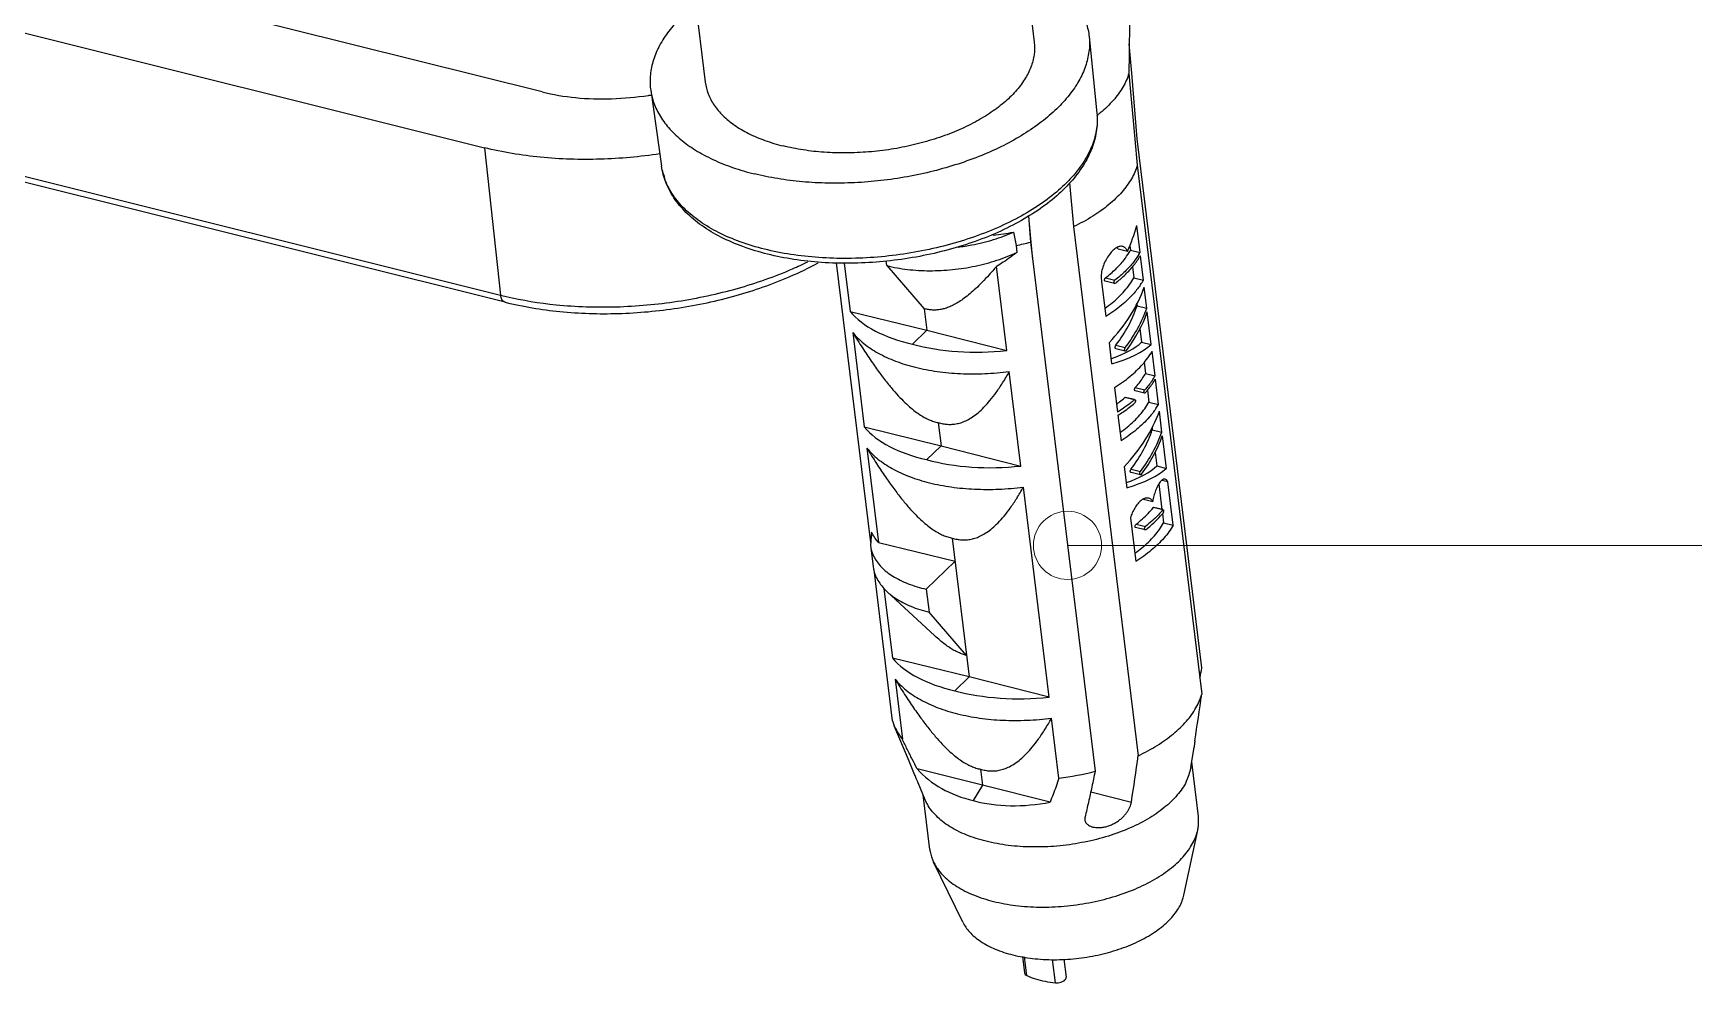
# Model space of a CAD drawing. Header units: millimetres. Extents: x 3559 to 4719, y 1270 to 1649.
# Drawn here: x 4456.66 to 4482.22, y 1270.24 to 1284.86 of the extents above; entities that cross this region are included whole.
import ezdxf

# ---------------------------------------------------------------- set-up
doc = ezdxf.new("R2010")
doc.units = ezdxf.units.MM
doc.layers.get('0').update_dxf_attribs({"linetype": 'CONTINUOUS'})
doc.styles.add('longtou', font='romand.shx', dxfattribs={"width": 0.8, "bigfont": 'fangsong.shx'})
doc.dimstyles.new('YanXiu', dxfattribs={"dimtxt": 2.5, "dimasz": 2.2, "dimexe": 1, "dimexo": 0, "dimgap": 0.66, "dimtad": 0, "dimzin": 0, "dimdsep": 46, "dimtxsty": 'longtou', "dimblk": 'CLOSEDBLANK', "dimcen": 0, "dimclrd": 3, "dimclre": 3, "dimclrt": 7, "dimadec": 0, "dimazin": 0, "dimtfac": 1, "dimtdec": 4, "dimtofl": 0, "dimtmove": 0, "dimatfit": 3, "dimldrblk": 'CLOSEDBLANK', "dimfxl": 0, "dimtolj": 1, "dimtzin": 0, "dimlwd": 0, "dimlwe": 0, "dimarcsym": 0})

# ---------------------------------------------------------------- blocks, each defined once
blk = doc.blocks.new('_ClosedBlank')
at = {"color": 0, "linetype": 'ByBlock', "lineweight": -2}
for p, q in [((-1, 0.167), (0, 0)), ((-1, 0.167), (-1, -0.167)), ((0, 0), (-1, -0.167))]:
    blk.add_line(p, q, dxfattribs=at)
blk = doc.blocks.new('*U86')
at = {"color": 7, "linetype": 'Continuous'}
for p, q in [((35.284, 16.13), (-33.29, 33.226)), ((-34.335, 32.215), (34.239, 15.119)), ((-33.799, 29.486), (34.531, 12.45)), ((34.614, 12.322), (-33.716, 29.357)), ((43.89, 19.541), (44.196, 17.031)), ((37.934, 18.814), (38.24, 16.304)), ((45.191, 17.128), (45.331, 15.747)), ((45.962, 16.468), (45.917, 17.002)), ((45.91, 16.463), (46.019, 15.276)), ((46.063, 15.28), (45.962, 16.468)), ((37.251, 16.159), (37.447, 14.785)), ((34.239, 15.119), (34.531, 12.45)), ((46.019, 15.276), (46.062, 14.803)), ((47.232, 5.7), (46.063, 15.28)), ((46.062, 14.803), (47.231, 5.224)), ((44.912, 13.691), (44.84, 14.485)), ((44.09, 13.883), (44.13, 13.41)), ((43.456, 13.536), (43.432, 13.542)), ((43.455, 13.553), (43.456, 13.536)), ((43.82, 13.59), (43.869, 13.349)), ((44.102, 13.743), (44.136, 13.41)), ((46.082, 4.112), (44.912, 13.691)), ((46.112, 13.22), (46.052, 13.709)), ((43.869, 13.349), (43.884, 13.223)), ((44.13, 13.41), (45.299, 3.83)), ((44.136, 13.41), (44.168, 13.097)), ((45.885, 13.24), (45.716, 13.282)), ((45.928, 13.343), (45.938, 13.263)), ((45.938, 13.263), (46.112, 13.22)), ((41.235, 7.973), (40.617, 13.034)), ((40.756, 13.03), (40.863, 12.155)), ((41.526, 12.984), (41.516, 13.067)), ((41.526, 12.984), (42.206, 12.203)), ((43.698, 11.448), (43.512, 12.969)), ((45.974, 12.964), (45.999, 12.763)), ((46.173, 12.72), (46.119, 13.164)), ((45.417, 12.696), (45.494, 12.063)), ((45.652, 12.662), (45.481, 12.704)), ((45.488, 12.764), (45.658, 12.721)), ((45.999, 12.763), (46.173, 12.72)), ((46.235, 12.214), (46.188, 12.593)), ((40.863, 12.155), (42.253, 11.816)), ((42.206, 12.203), (42.253, 11.816)), ((46.056, 12.295), (46.06, 12.257)), ((46.06, 12.257), (46.235, 12.214)), ((46.315, 11.557), (46.243, 12.146)), ((40.91, 11.773), (41.118, 10.063)), ((41.992, 11.563), (42.253, 11.816)), ((42.253, 11.816), (43.698, 11.448)), ((46.111, 11.846), (46.141, 11.6)), ((45.552, 11.587), (45.598, 11.205)), ((45.675, 11.542), (45.845, 11.499)), ((45.845, 11.437), (45.675, 11.48)), ((46.141, 11.6), (46.315, 11.557)), ((46.384, 10.987), (46.33, 11.433)), ((46.185, 11.234), (46.21, 11.03)), ((43.953, 9.356), (43.745, 11.066)), ((46.21, 11.03), (46.384, 10.987)), ((46.447, 10.47), (46.391, 10.931)), ((45.651, 10.776), (45.705, 10.33)), ((46.008, 10.552), (45.839, 10.594)), ((46.01, 10.559), (45.851, 10.598)), ((46.193, 10.673), (46.023, 10.716)), ((46.027, 10.776), (46.197, 10.734)), ((46.247, 10.729), (46.273, 10.514)), ((45.712, 10.274), (45.768, 9.813)), ((46.273, 10.514), (46.447, 10.47)), ((46.508, 9.97), (46.462, 10.349)), ((41.118, 10.063), (42.508, 9.724)), ((42.457, 10.142), (42.508, 9.724)), ((46.33, 10.052), (46.334, 10.014)), ((46.334, 10.014), (46.508, 9.97)), ((41.165, 9.681), (41.374, 7.971)), ((42.247, 9.471), (42.508, 9.724)), ((42.508, 9.724), (43.953, 9.356)), ((46.589, 9.313), (46.517, 9.903)), ((45.825, 9.344), (45.872, 8.962)), ((46.384, 9.603), (46.414, 9.357)), ((46.414, 9.357), (46.589, 9.313)), ((45.949, 9.298), (46.119, 9.256)), ((46.119, 9.194), (45.949, 9.236)), ((46.454, 9.032), (46.51, 8.571)), ((46.618, 9.069), (46.508, 9.096)), ((46.714, 8.284), (46.618, 9.069)), ((44.464, 5.173), (44, 8.975)), ((46.173, 8.758), (46.342, 8.716)), ((46.523, 8.56), (46.352, 8.603)), ((46.524, 8.567), (46.362, 8.608)), ((46.52, 8.494), (46.54, 8.328)), ((41.249, 8.16), (41.231, 7.918)), ((45.938, 8.418), (46.035, 7.627)), ((46.204, 8.199), (46.033, 8.242)), ((46.04, 8.301), (46.21, 8.259)), ((46.54, 8.328), (46.714, 8.284)), ((41.231, 7.918), (41.277, 7.538)), ((41.374, 7.971), (42.764, 7.632)), ((42.713, 8.051), (43.019, 5.541)), ((42.764, 7.632), (42.241, 7.127)), ((41.629, 4.745), (41.296, 7.475)), ((41.475, 7.137), (41.629, 5.88)), ((42.397, 6.281), (41.529, 7.083)), ((42.241, 7.127), (42.292, 6.709)), ((42.972, 5.928), (42.292, 6.709)), ((43.019, 5.541), (41.629, 5.88)), ((41.675, 5.498), (41.808, 4.41)), ((42.758, 5.288), (43.019, 5.541)), ((44.464, 5.173), (43.019, 5.541)), ((41.629, 4.745), (41.662, 4.652)), ((41.929, 4.015), (41.662, 4.652)), ((44.643, 3.704), (44.511, 4.791)), ((47.033, 3.897), (47.09, 4.268)), ((42.031, 3.773), (41.929, 4.014)), ((47.169, 3.009), (47.048, 3.998)), ((43.259, 3.575), (42.078, 3.872)), ((42.224, 3.31), (42.094, 3.62)), ((43.223, 3.867), (43.259, 3.575)), ((42.305, 2.416), (42.184, 3.405)), ((43.259, 3.575), (43.093, 3.298)), ((44.484, 3.272), (43.259, 3.575)), ((45.219, 3.455), (45.957, 3.271)), ((46.905, 1.586), (47.157, 2.766)), ((42.904, 1.097), (42.375, 2.182)), ((43.985, 0.473), (44.021, 0.178)), ((44.064, 0.13), (44.023, 0.467)), ((44.58, 0.002), (44.529, 0.42)), ((44.735, 0.428), (44.775, 0.101))]:
    blk.add_line(p, q, dxfattribs=at)
for centre, radius, start, end in [((43.78, 17.693), 2.526, 307.9389, 308.5164), ((42.883, 18.655), 5.151, 276.3823, 280.4752), ((42.845, 18.333), 5.088, 281.6118, 284.6317), ((44.888, 13.843), 1.199, 328.7786, 331.1024), ((44.966, 13.889), 1.327, 327.8939, 329.6956), ((44.146, 14.606), 2.464, 308.0593, 308.786), ((44.996, 13.409), 1.363, 325.7298, 329.6702), ((36.067, 18.55), 6.29, 255.8658, 256.8054), ((45.202, 11.678), 1.37, 325.4197, 329.6631), ((44.502, 12.318), 2.321, 309.7396, 310.4702), ((44.892, 11.866), 1.769, 317.8421, 319.0669), ((44.103, 12.818), 3.01, 302.3181, 302.7939), ((45.971, 10.536), 0.0601, 332.9823, 349.3322), ((45.273, 11.157), 1.36, 325.9175, 329.6732), ((45.216, 9.636), 1.693, 319.2981, 320.5444), ((46.467, 8.543), 0.0738, 340.4303, 353.6535), ((44.704, 10.121), 2.443, 308.2605, 308.9756), ((7.696, 13.881), 40.374, 348.0505, 348.3101), ((-113.784, 28.598), 162.702, 351.44084, 351.74024), ((43.878, 5.484), 1.774, 231.8575, 232.1806), ((-120.844, 28.36), 168.677, 351.44615, 351.73493), ((43.995, 8.835), 5.172, 277.2041, 284.6097)]:
    blk.add_arc(centre, radius, start, end, dxfattribs=at)
for centre, major_axis, ratio, start_param, end_param in [((43.398, 13.682), (2.216, 2.194), 0.748499, -1.084923, -0.913689), ((43.521, 12.676), (2.631, 1.28), 0.719269, -1.091337, -0.631148), ((43.481, 13.003), (2.82, 0.415), 0.525082, -2.830463, -2.202414), ((43.567, 12.296), (2.444, 1.196), 0.719766, -0.959425, -0.615149), ((43.567, 12.296), (2.629, 1.286), 0.719766, -0.952637, -0.632866), ((43.576, 12.228), (2.629, 1.286), 0.719766, -0.944306, -0.632866), ((43.481, 13.003), (2.838, 0.272), 0.550658, -2.175164, -1.547115), ((43.608, 11.967), (2.677, -0.087), 0.338272, 5.558889, 5.964888), ((43.608, 11.967), (2.879, -0.094), 0.338272, -0.796203, -0.336014), ((43.795, 10.432), (2.631, 1.28), 0.719269, -1.091337, -0.631148), ((43.736, 10.912), (2.82, 0.415), 0.525082, -2.830463, -2.202414), ((43.841, 10.053), (2.444, 1.196), 0.719766, -0.959425, -0.615149), ((43.841, 10.053), (2.629, 1.286), 0.719766, -0.952637, -0.632866), ((43.849, 9.985), (2.629, 1.286), 0.719766, -0.944306, -0.632866), ((43.736, 10.912), (2.838, 0.272), 0.550658, -2.175164, -1.547115), ((43.881, 9.723), (2.677, -0.087), 0.338272, 5.558889, 5.964888), ((43.881, 9.723), (2.879, -0.094), 0.338272, -0.796203, -0.336014), ((44.247, 6.729), (2.82, 0.415), 0.525082, -2.830463, -2.202414), ((44.247, 6.729), (2.838, 0.272), 0.550658, -2.175164, -1.547115), ((44.538, 5.679), (2.628, 1.577), 0.71158, -3.011296, -2.504508), ((44.505, 5.687), (2.646, 1.478), 0.753377, -2.483326, -1.976537)]:
    blk.add_ellipse(centre, major_axis=major_axis, ratio=ratio, start_param=start_param, end_param=end_param, dxfattribs=at)
for points, start_tangent, end_tangent in [([(44.024, 18.443), (44.058, 18.428), (44.373, 18.258), (44.642, 18.065), (44.861, 17.852), (45.028, 17.621), (45.138, 17.376), (45.191, 17.128)], (0.910309, -0.41393), (0.100652, -0.994922)), ([(45.931, 18.237), (45.922, 17.411), (45.91, 16.463)], (-0.010894, -0.999941), (-0.012734, -0.999919)), ([(38.066, 17.716), (37.832, 17.511), (37.605, 17.262), (37.43, 17.003), (37.311, 16.74), (37.249, 16.475), (37.244, 16.214), (37.251, 16.159)], (-0.784012, -0.620746), (0.141946, -0.989874)), ([(45.191, 17.128), (45.192, 17.121), (45.187, 16.859), (45.125, 16.595), (45.006, 16.331), (44.831, 16.073), (44.604, 15.823), (44.327, 15.586), (44.005, 15.364), (43.643, 15.161), (43.245, 14.98), (42.817, 14.824), (42.367, 14.695), (41.899, 14.594), (41.421, 14.524), (40.941, 14.485), (40.464, 14.478), (39.999, 14.502), (39.551, 14.559), (39.128, 14.646)], (0.100652, -0.994922), (-0.9703, 0.241905)), ([(44.196, 17.031), (44.197, 17.024), (44.194, 16.803), (44.136, 16.578), (44.023, 16.356), (43.859, 16.139), (43.645, 15.932), (43.385, 15.739), (43.086, 15.563), (42.752, 15.407), (42.389, 15.276), (42.004, 15.17), (41.605, 15.091), (41.198, 15.043), (40.792, 15.024), (40.394, 15.036), (40.011, 15.079), (39.65, 15.151)], (0.121257, -0.992621), (-0.9703, 0.241905)), ([(38.24, 16.304), (38.292, 16.095), (38.399, 15.891), (38.559, 15.701), (38.768, 15.529), (39.023, 15.378), (39.319, 15.251), (39.65, 15.151)], (0.121257, -0.992621), (0.9703, -0.241905)), ([(45.91, 16.464), (45.803, 16.218), (45.629, 15.978), (45.393, 15.75), (45.353, 15.717)], (-0.285893, -0.958262), (-0.782421, -0.62275)), ([(35.284, 16.13), (35.891, 16.026), (36.543, 16.005), (37.208, 16.066), (37.268, 16.075)], (0.970192, -0.242339), (0.98691, 0.161274)), ([(37.251, 16.159), (37.298, 15.958), (37.408, 15.714), (37.574, 15.483), (37.794, 15.269), (38.063, 15.076), (38.378, 14.906), (38.735, 14.762), (39.128, 14.646)], (0.141946, -0.989874), (0.9703, -0.241905)), ([(45.331, 15.747), (45.326, 15.469), (45.249, 15.172), (45.1, 14.877), (44.882, 14.59), (44.598, 14.316), (44.255, 14.061), (43.859, 13.828), (43.416, 13.622), (42.936, 13.447), (42.427, 13.307), (41.898, 13.204), (41.36, 13.139), (40.822, 13.115), (40.295, 13.131), (39.788, 13.187), (39.311, 13.282)], (0.100374, -0.99495), (-0.9703, 0.241905)), ([(45.331, 15.747), (45.326, 15.447), (45.252, 15.14), (45.105, 14.833), (44.887, 14.533), (44.603, 14.248), (44.259, 13.984), (43.863, 13.746), (43.424, 13.538), (42.949, 13.363), (42.447, 13.222), (41.927, 13.118), (41.397, 13.053), (40.867, 13.027), (40.346, 13.042), (39.843, 13.097), (39.367, 13.192)], (0.100571, -0.99493), (-0.9703, 0.241905)), ([(37.415, 15.007), (36.338, 14.911), (35.251, 14.947), (34.239, 15.119)], (-0.989135, -0.147011), (-0.9703, 0.241905)), ([(39.367, 13.192), (38.922, 13.328), (38.522, 13.501), (38.175, 13.709), (37.889, 13.949), (37.671, 14.213), (37.524, 14.493), (37.447, 14.785)], (-0.9703, 0.241905), (-0.141677, 0.989913)), ([(37.514, 14.528), (37.513, 14.532), (37.447, 14.785)], (-0.359322, 0.933214), (-0.142038, 0.989861)), ([(46.062, 14.803), (45.957, 14.557), (45.784, 14.317), (45.549, 14.089), (45.255, 13.879), (44.912, 13.691)], (-0.272767, -0.96208), (-0.902991, -0.429659)), ([(39.311, 13.282), (38.873, 13.415), (38.481, 13.583), (38.144, 13.783), (37.867, 14.01), (37.655, 14.262), (37.514, 14.528)], (-0.9703, 0.241905), (-0.359322, 0.933214)), ([(42.819, 13.321), (43.066, 13.359), (43.459, 13.455), (43.82, 13.59)], (0.992601, 0.121423), (0.913236, 0.40743)), ([(45.644, 13.278), (45.575, 13.208), (45.511, 13.116), (45.459, 13.013), (45.423, 12.903), (45.409, 12.794), (45.417, 12.696)], (-0.77105, -0.636775), (0.207645, -0.978204)), ([(45.797, 13.332), (45.762, 13.335), (45.705, 13.318), (45.644, 13.278)], (-0.971646, 0.23644), (-0.77105, -0.636775)), ([(45.716, 13.282), (45.702, 13.311)], (-0.368169, 0.929759), (-0.487048, 0.873375)), ([(45.885, 13.24), (45.854, 13.295), (45.812, 13.327), (45.797, 13.332)], (-0.369576, 0.9292), (-0.971646, 0.23644)), ([(34.614, 12.322), (35.605, 12.153), (36.664, 12.118), (37.744, 12.216), (38.796, 12.442), (39.773, 12.787), (40.282, 13.034)], (0.970238, -0.242152), (0.879145, 0.476555)), ([(34.631, 12.426), (35.538, 12.277), (36.625, 12.239), (37.737, 12.339), (38.82, 12.572), (39.818, 12.926), (40.098, 13.055)], (0.973593, -0.228291), (0.897831, 0.440339)), ([(41.526, 12.984), (41.899, 12.916), (42.301, 12.892), (42.715, 12.913), (43.128, 12.976), (43.522, 13.081), (43.884, 13.223)], (0.9703, -0.241905), (0.906443, 0.422329)), ([(43.512, 12.969), (43.378, 12.816), (43.253, 12.683), (43.137, 12.569), (43.029, 12.473), (42.929, 12.394), (42.835, 12.329), (42.748, 12.278), (42.665, 12.239), (42.586, 12.21), (42.509, 12.191), (42.433, 12.181), (42.357, 12.18), (42.282, 12.187), (42.206, 12.203)], (-0.65093, -0.759137), (-0.965958, 0.2587)), ([(43.884, 13.223), (43.76, 13.132), (43.636, 13.047), (43.512, 12.969)], (-0.796169, -0.605074), (-0.853136, -0.521688)), ([(45.488, 12.764), (45.672, 12.923), (45.823, 13.09), (45.913, 13.221)], (0.79188, 0.610676), (0.518188, 0.855267)), ([(46.09, 13.184), (45.993, 13.047), (45.841, 12.88), (45.658, 12.721)], (-0.531392, -0.847126), (-0.787355, -0.616499)), ([(45.689, 12.685), (45.848, 12.825), (46, 12.992), (46.119, 13.164)], (0.779473, 0.626436), (0.504496, 0.863414)), ([(45.481, 12.704), (45.475, 12.708), (45.47, 12.72), (45.471, 12.736), (45.478, 12.752), (45.488, 12.764)], (-0.959994, 0.280019), (0.79188, 0.610676)), ([(45.479, 12.212), (45.606, 12.309), (45.834, 12.53), (45.999, 12.763)], (0.813273, 0.581882), (0.483082, 0.875575)), ([(46.123, 12.641), (46.004, 12.488), (45.776, 12.267), (45.494, 12.063)], (-0.562639, -0.826703), (-0.84504, -0.534702)), ([(45.652, 12.662), (45.645, 12.666), (45.641, 12.677), (45.642, 12.693), (45.648, 12.709)], (-0.959835, 0.280564), (0.493071, 0.869989)), ([(45.648, 12.709), (45.658, 12.721)], (0.493071, 0.869989), (0.787355, 0.616499)), ([(45.665, 12.666), (45.654, 12.662), (45.652, 12.662)], (-0.787355, -0.616499), (-0.959835, 0.280564)), ([(34.614, 12.322), (34.602, 12.326), (34.557, 12.369), (34.531, 12.45)], (-0.975758, 0.218851), (-0.151588, 0.988444)), ([(40.91, 11.773), (41.11, 11.575), (41.371, 11.401), (41.684, 11.256), (42.043, 11.145)], (0.628516, -0.777796), (0.9703, -0.241905)), ([(40.91, 11.773), (41.084, 11.496), (41.246, 11.252), (41.398, 11.039), (41.54, 10.855), (41.672, 10.697), (41.796, 10.564), (41.911, 10.453), (42.016, 10.364), (42.114, 10.293), (42.205, 10.237), (42.292, 10.195), (42.375, 10.163), (42.457, 10.142)], (0.521643, -0.853164), (0.982021, -0.188773)), ([(45.651, 10.776), (45.933, 10.98), (46.161, 11.2), (46.33, 11.433)], (0.845086, 0.53463), (0.504496, 0.863414)), ([(45.675, 11.48), (45.669, 11.483), (45.663, 11.494), (45.663, 11.51), (45.667, 11.527), (45.675, 11.542)], (-0.966465, 0.256798), (0.604052, 0.796945)), ([(45.845, 11.437), (45.84, 11.44), (45.834, 11.45), (45.833, 11.466)], (-0.969734, 0.244163), (0.082889, 0.996559)), ([(45.833, 11.466), (45.837, 11.483)], (0.082889, 0.996559), (0.344539, 0.938772)), ([(45.837, 11.483), (45.845, 11.499)], (0.344539, 0.938772), (0.599404, 0.800447)), ([(45.849, 11.437), (45.845, 11.437)], (-0.997586, -0.069445), (-0.969734, 0.244163)), ([(45.86, 11.442), (45.849, 11.437)], (-0.773658, -0.633604), (-0.997586, -0.069445)), ([(45.867, 11.449), (45.865, 11.446), (45.86, 11.442)], (-0.593649, -0.804724), (-0.773658, -0.633604)), ([(42.043, 11.145), (42.439, 11.068), (42.861, 11.029), (43.3, 11.029), (43.745, 11.066)], (0.9703, -0.241905), (0.992004, 0.126206)), ([(42.457, 10.142), (42.543, 10.122), (42.627, 10.111), (42.711, 10.111), (42.798, 10.123), (42.887, 10.147), (42.981, 10.187), (43.079, 10.245), (43.181, 10.321), (43.286, 10.42), (43.395, 10.541), (43.507, 10.688), (43.624, 10.862), (43.745, 11.066)], (0.95689, -0.290451), (0.489339, 0.872094)), ([(46.027, 10.776), (46.097, 10.859), (46.158, 10.944), (46.21, 11.03)], (0.667239, 0.744844), (0.483082, 0.875575)), ([(46.33, 10.901), (46.267, 10.817), (46.197, 10.734)], (-0.567013, -0.823709), (-0.671126, -0.741343)), ([(46.228, 10.706), (46.274, 10.761), (46.337, 10.846), (46.391, 10.931)], (0.655125, 0.75552), (0.504496, 0.863414)), ([(45.688, 10.477), (45.743, 10.518), (45.839, 10.594)], (0.814026, 0.580829), (0.763655, 0.645624)), ([(45.986, 10.533), (45.914, 10.475), (45.813, 10.401), (45.705, 10.33)], (-0.768942, -0.639318), (-0.845086, -0.53463)), ([(45.839, 10.594), (45.849, 10.599), (45.851, 10.598)], (0.763655, 0.645624), (0.956822, -0.290676)), ([(46.008, 10.552), (46.019, 10.556), (46.021, 10.556)], (0.760728, 0.649071), (0.957001, -0.290083)), ([(46.023, 10.716), (46.019, 10.72), (46.015, 10.731), (46.015, 10.747), (46.02, 10.764), (46.027, 10.776)], (-0.950543, 0.310592), (0.667239, 0.744844)), ([(46.021, 10.556), (46.027, 10.552), (46.031, 10.541), (46.03, 10.525)], (0.957001, -0.290083), (-0.185804, -0.982587)), ([(46.193, 10.674), (46.188, 10.677), (46.184, 10.689), (46.185, 10.704), (46.189, 10.721)], (-0.951814, 0.306677), (0.37387, 0.927481)), ([(46.189, 10.721), (46.197, 10.734)], (0.37387, 0.927481), (0.671126, 0.741343)), ([(46.203, 10.678), (46.195, 10.673), (46.193, 10.674)], (-0.671126, -0.741343), (-0.951814, 0.306677)), ([(45.733, 10.288), (45.82, 10.346), (45.921, 10.42), (46.015, 10.496)], (0.840618, 0.541629), (0.760728, 0.649071)), ([(45.753, 9.962), (45.88, 10.06), (46.109, 10.281), (46.273, 10.514)], (0.813335, 0.581796), (0.483082, 0.875575)), ([(46.4, 10.395), (46.278, 10.238), (46.05, 10.017), (45.768, 9.813)], (-0.559972, -0.828511), (-0.845086, -0.53463)), ([(46.025, 10.509), (46.015, 10.496)], (-0.455077, -0.890452), (-0.760728, -0.649071)), ([(41.165, 9.681), (41.366, 9.483), (41.626, 9.309), (41.939, 9.165), (42.298, 9.053)], (0.628516, -0.777796), (0.9703, -0.241905)), ([(41.165, 9.681), (41.339, 9.404), (41.501, 9.16), (41.653, 8.948), (41.795, 8.763), (41.927, 8.605), (42.051, 8.472), (42.166, 8.362), (42.271, 8.273), (42.369, 8.202), (42.46, 8.146), (42.547, 8.103), (42.631, 8.072), (42.713, 8.051)], (0.521643, -0.853164), (0.982021, -0.188773)), ([(42.298, 9.053), (42.694, 8.977), (43.116, 8.938), (43.555, 8.937), (44, 8.975)], (0.9703, -0.241905), (0.992004, 0.126206)), ([(45.949, 9.236), (45.943, 9.239), (45.937, 9.25), (45.936, 9.266), (45.941, 9.283), (45.949, 9.298)], (-0.966466, 0.256796), (0.604052, 0.796945)), ([(46.119, 9.194), (46.114, 9.197), (46.108, 9.207), (46.107, 9.222)], (-0.969734, 0.244163), (0.082889, 0.996559)), ([(46.107, 9.222), (46.11, 9.24)], (0.082889, 0.996559), (0.344539, 0.938772)), ([(46.11, 9.24), (46.119, 9.256)], (0.344539, 0.938772), (0.599404, 0.800447)), ([(46.123, 9.194), (46.119, 9.194)], (-0.997586, -0.069445), (-0.969734, 0.244163)), ([(46.134, 9.199), (46.123, 9.194)], (-0.773658, -0.633604), (-0.997586, -0.069445)), ([(46.141, 9.206), (46.138, 9.203), (46.134, 9.199)], (-0.593649, -0.804724), (-0.773658, -0.633604)), ([(46.478, 9.07), (46.435, 9.001), (46.395, 8.915), (46.363, 8.818), (46.342, 8.716)], (-0.6016, -0.798797), (-0.136991, -0.990572)), ([(46.57, 9.117), (46.558, 9.119), (46.52, 9.106), (46.478, 9.07)], (-0.965701, 0.259655), (-0.666281, -0.745701)), ([(46.618, 9.069), (46.591, 9.106), (46.57, 9.117)], (-0.438322, 0.898818), (-0.965701, 0.259655)), ([(42.713, 8.051), (42.798, 8.03), (42.882, 8.02), (42.967, 8.02), (43.053, 8.031), (43.143, 8.056), (43.236, 8.096), (43.334, 8.153), (43.436, 8.23), (43.541, 8.328), (43.65, 8.45), (43.763, 8.596), (43.879, 8.771), (44, 8.975)], (0.95689, -0.290451), (0.489339, 0.872094)), ([(46.13, 8.733), (46.07, 8.672), (46.016, 8.596), (45.971, 8.51), (45.938, 8.418)], (-0.758437, -0.651746), (-0.256686, -0.966495)), ([(46.173, 8.76), (46.13, 8.733)], (-0.901044, -0.433728), (-0.810279, -0.586044)), ([(46.27, 8.774), (46.252, 8.777), (46.194, 8.768), (46.173, 8.76)], (-0.968894, 0.247477), (-0.901044, -0.433728)), ([(46.342, 8.716), (46.303, 8.76), (46.27, 8.774)], (-0.511564, 0.859245), (-0.968894, 0.247477)), ([(46.04, 8.301), (46.157, 8.398), (46.261, 8.499), (46.352, 8.603)], (0.789589, 0.613636), (0.628266, 0.777999)), ([(46.499, 8.532), (46.43, 8.457), (46.326, 8.356), (46.21, 8.259)], (-0.652074, -0.758155), (-0.785187, -0.619259)), ([(46.241, 8.222), (46.333, 8.301), (46.437, 8.402), (46.53, 8.505)], (0.777396, 0.629011), (0.63543, 0.772159)), ([(46.352, 8.603), (46.36, 8.608), (46.362, 8.608)], (0.628266, 0.777999), (0.944483, -0.328561)), ([(46.523, 8.56), (46.531, 8.565), (46.532, 8.565)], (0.63543, 0.772159), (0.946868, -0.321623)), ([(46.536, 8.518), (46.53, 8.505)], (-0.333744, -0.942664), (-0.63543, -0.772159)), ([(46.532, 8.565), (46.537, 8.561), (46.54, 8.55), (46.54, 8.535)], (0.946868, -0.321623), (-0.109218, -0.994018)), ([(41.374, 7.971), (41.326, 8.032), (41.285, 8.095), (41.249, 8.16)], (-0.640984, 0.767554), (-0.446371, 0.894848)), ([(46.02, 7.776), (46.147, 7.874), (46.375, 8.095), (46.54, 8.328)], (0.813335, 0.581796), (0.483082, 0.875575)), ([(46.033, 8.242), (46.027, 8.246), (46.023, 8.258), (46.024, 8.274), (46.03, 8.29), (46.04, 8.301)], (-0.959844, 0.280534), (0.789589, 0.613636)), ([(46.714, 8.284), (46.545, 8.052), (46.317, 7.831), (46.035, 7.627)], (-0.504496, -0.863414), (-0.845086, -0.53463)), ([(46.204, 8.199), (46.198, 8.203), (46.193, 8.215), (46.194, 8.23), (46.2, 8.246)], (-0.959701, 0.281024), (0.490525, 0.871427)), ([(46.2, 8.246), (46.21, 8.259)], (0.490525, 0.871427), (0.785187, 0.619259)), ([(46.217, 8.203), (46.206, 8.199), (46.204, 8.199)], (-0.785187, -0.619259), (-0.959701, 0.281024)), ([(41.231, 7.918), (41.288, 7.724), (41.426, 7.53), (41.636, 7.362), (41.911, 7.226), (42.241, 7.127)], (0.122202, -0.992505), (0.97579, -0.21871)), ([(41.277, 7.538), (41.336, 7.339), (41.474, 7.138), (41.529, 7.083)], (0.122073, -0.992521), (0.734511, -0.678597)), ([(41.529, 7.083), (41.685, 6.962), (41.961, 6.817), (42.292, 6.709)], (0.734511, -0.678597), (0.9703, -0.241905)), ([(42.972, 5.928), (42.898, 5.95), (42.822, 5.98), (42.744, 6.019), (42.664, 6.068), (42.581, 6.127), (42.492, 6.198), (42.397, 6.281)], (-0.974554, 0.224155), (-0.734712, 0.67838)), ([(41.675, 5.498), (41.876, 5.3), (42.136, 5.126), (42.45, 4.981), (42.809, 4.87)], (0.628516, -0.777796), (0.9703, -0.241905)), ([(41.675, 5.498), (41.849, 5.221), (42.012, 4.977), (42.164, 4.764), (42.306, 4.58), (42.438, 4.422), (42.562, 4.289), (42.676, 4.178), (42.782, 4.089)], (0.521643, -0.853164), (0.786483, -0.617611)), ([(46.082, 4.112), (46.425, 4.299), (46.718, 4.509), (46.954, 4.737), (47.126, 4.977), (47.231, 5.224)], (0.902991, 0.42966), (0.272764, 0.962081)), ([(42.809, 4.87), (43.204, 4.793), (43.627, 4.754), (44.066, 4.754), (44.511, 4.791)], (0.9703, -0.241905), (0.992004, 0.126206)), ([(41.662, 4.652), (41.672, 4.63), (41.732, 4.518), (41.808, 4.41)], (0.386226, -0.922404), (0.628516, -0.777796)), ([(43.223, 3.867), (43.309, 3.847), (43.392, 3.836), (43.477, 3.836), (43.564, 3.848), (43.653, 3.873), (43.747, 3.912), (43.845, 3.97), (43.947, 4.046), (44.052, 4.145), (44.161, 4.266), (44.273, 4.413), (44.39, 4.587), (44.511, 4.791)], (0.95689, -0.290451), (0.489339, 0.872094)), ([(42.078, 3.872), (41.987, 4.048), (41.897, 4.227), (41.808, 4.41)], (-0.463783, 0.885949), (-0.43413, 0.90085)), ([(47.107, 4.383), (47.101, 4.343), (47.096, 4.308), (47.092, 4.28), (47.09, 4.267)], (-0.148939, -0.988846), (-0.153062, -0.988217)), ([(42.79, 4.083), (42.879, 4.018), (42.971, 3.962), (43.058, 3.92), (43.141, 3.888), (43.223, 3.867)], (0.789954, -0.613167), (0.982021, -0.188773)), ([(42.094, 3.62), (42.09, 3.629), (42.083, 3.648), (42.073, 3.672), (42.061, 3.701), (42.047, 3.734), (42.031, 3.773)], (-0.410206, 0.911993), (-0.391364, 0.920236)), ([(47.033, 3.897), (47.031, 3.889), (46.949, 3.642), (46.787, 3.4), (46.551, 3.171), (46.249, 2.964), (45.89, 2.785), (45.488, 2.641), (45.055, 2.537), (44.608, 2.475), (44.16, 2.459), (43.727, 2.488), (43.324, 2.562)], (-0.152032, -0.988376), (-0.9703, 0.241905)), ([(44.643, 3.704), (44.592, 3.556), (44.539, 3.412), (44.484, 3.272)], (-0.320455, -0.947264), (-0.375899, -0.926661)), ([(45.299, 3.83), (45.24, 3.549), (45.179, 3.273), (45.117, 3.003)], (-0.202764, -0.979228), (-0.230808, -0.972999)), ([(43.324, 2.562), (42.965, 2.678), (42.661, 2.832), (42.424, 3.02), (42.261, 3.233), (42.224, 3.31)], (-0.9703, 0.241905), (-0.385827, 0.922571)), ([(45.257, 2.82), (45.285, 2.815), (45.342, 2.809), (45.405, 2.811), (45.474, 2.822), (45.543, 2.841), (45.611, 2.869), (45.676, 2.903), (45.735, 2.943), (45.788, 2.987), (45.834, 3.034), (45.873, 3.083), (45.905, 3.132), (45.93, 3.18), (45.947, 3.227), (45.957, 3.271)], (0.970031, -0.242981), (0.148939, 0.988846)), ([(47.157, 2.766), (47.164, 2.802), (47.169, 3.009)], (0.20892, 0.977933), (-0.119866, 0.99279)), ([(43.457, 1.474), (43.86, 1.4), (44.293, 1.371), (44.74, 1.388), (45.188, 1.449), (45.621, 1.554), (46.023, 1.698), (46.381, 1.876), (46.684, 2.083), (46.92, 2.312), (47.082, 2.554), (47.157, 2.766)], (0.9703, -0.241905), (0.20892, 0.977933)), ([(45.117, 3.003), (45.112, 2.97), (45.115, 2.939), (45.125, 2.911), (45.141, 2.886), (45.165, 2.863), (45.197, 2.843), (45.237, 2.826), (45.257, 2.82)], (-0.230808, -0.972999), (0.970031, -0.242981)), ([(42.305, 2.416), (42.311, 2.379), (42.375, 2.182)], (0.119866, -0.99279), (0.437048, -0.899438)), ([(42.375, 2.182), (42.394, 2.146), (42.557, 1.932), (42.794, 1.745), (43.098, 1.59), (43.457, 1.474)], (0.437048, -0.899438), (0.9703, -0.241905)), ([(43.809, 0.505), (44.168, 0.441), (44.555, 0.418), (44.954, 0.439), (45.348, 0.502), (45.727, 0.606), (46.074, 0.745), (46.373, 0.915), (46.615, 1.108), (46.79, 1.318), (46.893, 1.536), (46.905, 1.586)], (0.9703, -0.241905), (0.208135, 0.9781)), ([(42.904, 1.097), (43.023, 0.923), (43.224, 0.751), (43.489, 0.61), (43.809, 0.505)], (0.437488, -0.899224), (0.9703, -0.241905)), ([(44.021, 0.178), (44.022, 0.174), (44.035, 0.15), (44.064, 0.13)], (0.112674, -0.993632), (0.907821, -0.419358)), ([(44.064, 0.13), (44.218, 0.071), (44.392, 0.028), (44.58, 0.002)], (0.907821, -0.419358), (0.995817, -0.091369)), ([(44.58, 0.002), (44.629, 0.002), (44.677, 0.011), (44.72, 0.028), (44.753, 0.051)], (0.995817, -0.091369), (0.718749, 0.695269)), ([(44.753, 0.051), (44.769, 0.072), (44.775, 0.093), (44.775, 0.101)], (0.718749, 0.695269), (-0.121768, 0.992559))]:
    blk.add_spline(points, degree=3, dxfattribs=dict(at, start_tangent=start_tangent, end_tangent=end_tangent))

msp = doc.modelspace()

# ---------------------------------------------------------------- block references
at = {"xscale": 0.85, "yscale": 0.85, "zscale": 0.85}
msp.add_blockref('*U86', (4434.502, 1270.244), dxfattribs=at)

# ---------------------------------------------------------------- leaders
at = {"color": 4}
msp.add_leader([(4472.582, 1276.976), (4533.094, 1276.976)], dimstyle='YanXiu', override={"dimscale": 1, "dimasz": 2.1, "dimldrblk": 'Small'}, dxfattribs=at)

doc.saveas('drawing.dxf')
